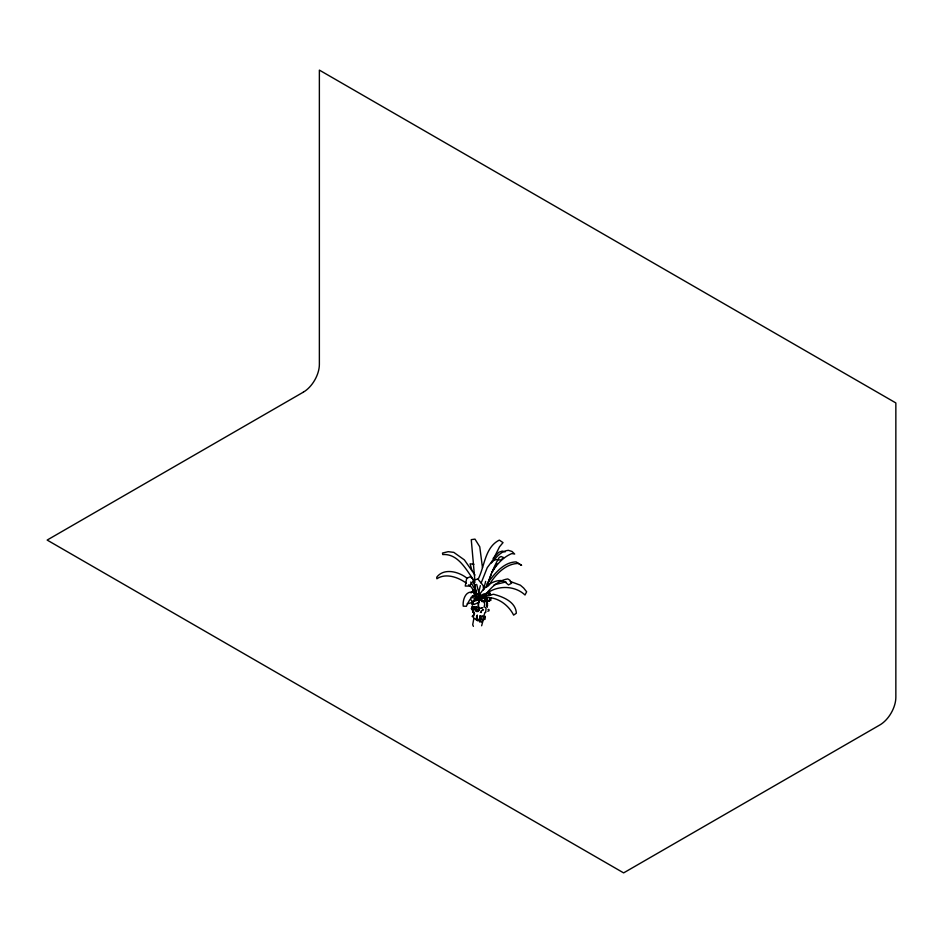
<?xml version="1.0" encoding="UTF-8"?>
<svg xmlns="http://www.w3.org/2000/svg" width="943" height="943" viewBox="0 0 943 943"><rect width="100%" height="100%" fill="white"/><g stroke="black" fill="none" stroke-linecap="round" stroke-linejoin="round"><path stroke-width="1.41" d="M473.751 593.524L473.586 590.318M475.06 608.294L475.92 609.048L473.103 607.893L473.704 607.127L473.103 607.893L474.058 609.744L471.689 608.023L472.973 607.127L471.229 608.624L473.339 610.121L472.396 608.565L473.303 612.49L472.879 612.031L473.256 610.168L472.313 608.989L473.339 610.121L472.879 612.031L474.565 613.386M474.235 613.08L474.294 612.137M477.052 615.779L476.793 619.881L481.708 622.085L483.335 619.386L483.712 616.38L482.003 615.968M481.625 619.964L481.897 616.097M483.747 598.003L484.148 594.597M487.484 605.854L487.001 603.166L486.777 604.97L487.72 603.838M473.81 618.596L472.702 624.749L473.41 626.352M482.957 620.871L481.637 625.775M489.853 597.567L489.252 601.139L483.7 600.608M486.741 604.628L487.001 603.166M477.299 615.06L476.451 619.893L476.616 615.944M474.058 613.445L473.245 617.547L477.523 620.753L479.633 618.443M484.018 615.331L484.914 612.49L485.728 612.396L486.034 607.976L484.172 606.632L484.714 604.157L483.724 600.95M478.419 593.913L480.341 585.65M483.618 589.505L485.633 581.395M486.8 586.935C490.018 576.821 493.767 566.613 499.236 557.466L501.063 556.511L503.727 557.608L500.816 560.048L496.159 559.541L492.258 560.979L487.248 567.674L481.154 582.998M486.399 587.348L491.374 573.65M487.095 603.803L487.425 605.76L486.482 605.595L487.425 605.76M472.655 608.023L472.867 607.339M478.113 579.273C484.749 566.319 484.808 547.305 499.33 540.103L503.032 542.626L499.531 546.799L491.374 563.042M473.256 602.094L475.531 596.636L480.317 594.915L484.572 595.799L483.04 597.237M478.572 609.095L478.973 608.164M486.871 583.965C493.92 574.7 503.126 562.111 516.104 561.91L521.62 565.352L518.261 563.431C504.929 563.714 494.78 575.466 488.368 586.039M486.364 597.426L484.018 601.681L481.307 600.526M491.881 572.436L496.926 563.855M474.506 613.952L472.195 616.533L473.857 614.848M472.16 604.616L472.125 603.638L472.761 604.887L472.655 603.815M491.975 572.165C496.749 564.385 503.22 557.065 511.837 553.553L514.666 554.048L512.073 551.49L508.312 550.311C501.381 551.007 496.513 556.971 492.175 561.875M479.775 594.29C484.348 587.006 492.01 580.534 500.981 580.511L504.823 581.831L508.513 584.884L511.636 583.198L509.75 580.134L507.758 578.931C496.596 580.723 488.91 589.729 482.71 598.51M481.838 610.781L483.417 609.626L482.215 610.262M493.154 558.362L498.882 552.209L502.254 551.089L505.13 551.914M483.24 598.557L485.869 595.976L493.59 594.267C503.079 596.813 515.809 601.846 516.351 613.233L513.617 615.107C508.053 603.874 494.639 594.727 481.767 598.416L482.014 599.807M471.04 592.923L473.799 590.294M480.977 598.145L482.922 596.294M482.639 597.249C492.989 585.273 513.499 584.082 525.015 594.998L526.642 591.78L523.66 588.031L520.359 585.19L510.281 581.466M485.02 594.927L487.295 593.064L483.146 594.196L479.209 598.616L478.407 606.09L478.077 602.742M482.71 619.846L484.301 618.643L485.032 616.168L485.008 619.339L482.757 619.763M479.386 602.129L474.188 604.451L470.97 599.772M473.209 596.424L475.343 595.599L479.645 598.086L482.227 601.775L481.908 600.927M487.755 611.229L489.016 610.758L488.981 609.591L488.038 609.473M494.097 584.79L506.037 581.937M477.087 600.373L472.36 601.646L478.254 597.532L484.549 598.18L488.651 601.127L484.396 600.373M467.186 603.779L472.408 602.506M482.91 607.681L481.083 608.046L481.897 607.976M478.125 610.569L479.787 610.31L476.816 610.427M480.364 608.211L478.49 608.329M473.964 564.256L470.097 563.831L471.948 570.55M487.012 600.703L490.855 600.432L490.761 597.85M476.922 607.433L475.755 606.597M472.419 608.777L475.92 609.048L474.718 608.447M477.288 599.996L479.681 600.255M472.313 592.169C465.241 591.013 462.506 600.608 463.237 606.149L466.384 606.278C468.848 600.797 472.396 593.689 479.398 593.819L481.46 597.791L478.844 600.066L477.759 599.819L474.635 595.434M483.629 601.316L487.425 601.999L487.048 597.673M472.396 595.658L479.563 597.768M471.076 597.249L473.74 597.956M479.044 598.994L481.13 600.538M466.431 583.245C458.451 577.316 445.839 572.719 436.868 578.778L436.727 577.246C443.988 567.45 459.359 571.812 467.268 578.448M468.494 584.884L471.594 587.348L475.802 595.068M472.231 578.507L470.345 576.692L466.667 578.365L465.253 586.051L469.249 586.039L474.07 580.075L477.901 579.002L483.229 585.674L483.511 589.835M474.27 594.585L475.909 596.224M488.274 592.345L490.666 595.281M472.985 609.697L472.514 609.06L473.068 610.227M488.898 591.497L490.325 593.56M475.131 582.149C466.95 571.175 458.746 553.411 442.75 554.555L442.503 553.046L448.231 551.667L453.795 552.374L464.345 559.871L474.977 575.006M470.71 582.031L475.319 590.141M487.342 592.546L488.922 595.905M489.122 592.723L490.254 595.198M476.757 594.114L473.186 579.415M472.113 608.659L472.879 612.031L472.455 609.261M485.916 594.173L486.671 596.506M472.785 608.07L472.195 606.137L472.526 607.622L472.384 606.997M476.675 584.401L480.235 598.463M473.61 579.957L475.791 591.237M487.012 605.335L487.331 607.245M474.836 580.145L471.264 539.655L474.989 539.125L479.751 546.775L482.474 567.674M475.107 584.507L475.531 594.727M474.364 606.891L475.095 608.365L476.887 608.4L475.131 608.129L474.364 606.891M480.093 615.838L479.822 621.814L480.093 615.838M303.363 392.147L47.15 540.068L623.629 872.888L879.843 724.967A22.644 13.072 -60 0 0 895.85 697.231L895.85 402.932L319.371 70.112L319.371 364.411A22.644 13.072 -60 0 1 303.363 392.147M481.119 611.96L480.435 612.349L481.401 612.514L481.119 611.96M478.785 609.638L477.394 609.932L478.785 609.638M479.174 607.316L476.262 607.445L479.174 607.316M478.242 611.429L476.498 611.535L475.284 610.345L478.242 611.429M475.92 609.72L475.92 609.72"/></g></svg>
